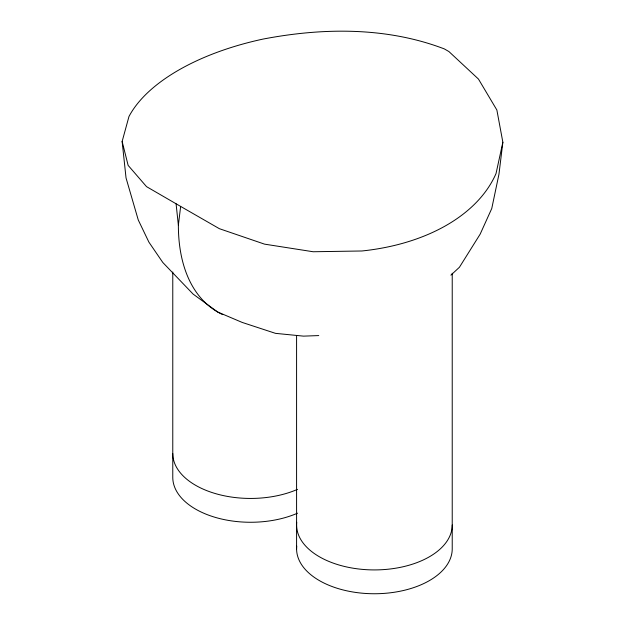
<?xml version="1.0" encoding="UTF-8"?>
<svg xmlns="http://www.w3.org/2000/svg" width="625" height="625" viewBox="0 0 625 625"><rect width="100%" height="100%" fill="white"/><g stroke="black" fill="none" stroke-linecap="round" stroke-linejoin="round"><path stroke-width="0.94" d="M222.719 314.617A189.688 109.516 -60 0 1 178.367 225.156L180.656 206.43L146.531 186.641L128.133 165.383L122.141 141.461L128.969 116.508A191.055 94.961 -6.1 0 1 263.102 39.07C323.07 27.594 386.633 26.852 444.344 48.914L448.914 51.555L478.469 79.078L496.867 110.008L502.859 142.234L498.961 174.195L491.766 208.492L480.164 234.141L459.422 267.258L450.898 275.156M502.859 142.234L496.031 173.555A191.055 123.758 7 0 1 361.898 250.984L313.172 251.75L264.547 244.141L219.352 228.68L180.656 206.43M318.75 335.578L303.516 336.133L275.5 333.352L242.203 322.43L217.656 311.992L193.109 294.086L162.805 262.484L148.914 242.164L138.258 219.969L126.039 177.93L122.141 141.461M176.086 203.797L178.367 225.156M452.227 273.234L452.227 548.82A77.82 44.93 0 0 1 372.07 593.727A77.82 44.93 0 0 1 296.727 546.117M296.586 335.688L296.586 548.82M172.773 272.008L172.773 477.336A77.82 44.93 0 0 0 215.93 517.562A77.82 44.93 0 0 0 297.539 513.172M297.539 489.344A77.82 44.93 0 0 1 215.93 493.734A77.82 44.93 0 0 1 172.773 453.508M452.227 524.992A77.82 44.93 0 0 1 372.07 569.898A77.82 44.93 0 0 1 296.727 522.289"/></g></svg>
